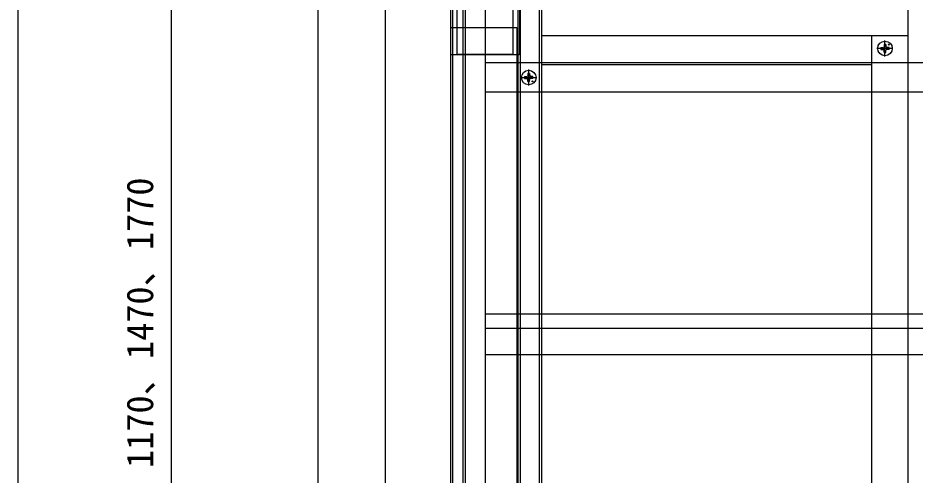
# Model space of a CAD drawing. Units: millimetres, scale not verified. Extents: x -875 to 875, y -1304 to 1296.
# Drawn here: x -875 to -381.4, y -787.5 to -536.2 of the extents above; entities that cross this region are included whole.
import ezdxf
from ezdxf.enums import TextEntityAlignment as Align

# ---------------------------------------------------------------- set-up
doc = ezdxf.new("R2010")
doc.units = ezdxf.units.MM
doc.header["$LTSCALE"] = 8
for name, color, linetype in [('0-4_YKK_12', 2, 'Continuous'), ('0-5_YKK_13', 4, 'Continuous'), ('0-6_YKK_D', 6, 'Continuous'), ('0-7_YKK_ZWAK', 7, 'Continuous')]:
    doc.layers.add(name, color=color, linetype=linetype)
doc.styles.add('ＭＳ ゴシック', font='')
doc.styles.get('ＭＳ ゴシック').set_extended_font_data('MS Gothic')

msp = doc.modelspace()

# ---------------------------------------------------------------- linework, layer by layer
at = {"layer": '0-4_YKK_12'}
for p, q in [((-672.969, -256.984), (-672.969, -1048.484)), ((-709.969, -410.984), (-709.969, -963.484)), ((-635.969, -413.984), (-635.969, -960.484)), ((-630.269, -413.984), (-630.269, -960.484)), ((-628.969, -413.984), (-628.969, -960.484)), ((-599.969, -413.984), (-599.969, -924.984)), ((-598.769, -413.984), (-598.769, -924.984)), ((-588.169, -413.984), (-588.169, -924.984)), ((-586.969, -413.984), (-586.969, -924.984)), ((-385.469, -416.484), (-385.469, -924.984)), ((-636.969, -541.484), (-600.469, -541.484)), ((-405.469, -545.984), (-586.969, -545.984)), ((-385.469, -545.984), (-405.469, -545.984)), ((-405.469, -545.984), (-405.469, -924.984)), ((-405.469, -560.984), (-586.969, -560.984)), ((-405.469, -561.984), (-586.969, -561.984))]:
    msp.add_line(p, q, dxfattribs=at)
for points in [[(-636.969, -410.984), (-636.969, -963.484), (-709.969, -963.484)], [(-600.469, -541.484), (-600.469, -556.484), (-600.469, -858.484)]]:
    msp.add_lwpolyline(points, dxfattribs=at)
at = {"layer": '0-5_YKK_13'}
for p, q in [((-617.969, -415.984), (-617.969, -944.484)), ((-599.119, -451.984), (-599.119, -555.984)), ((-633.619, -515.484), (-633.619, -556.484)), ((-602.619, -556.484), (-602.619, -515.484)), ((-400.214, -552.484), (-399.106, -552.465)), ((-399.106, -552.465), (-398.589, -552.365)), ((-398.488, -551.847), (-398.589, -552.365)), ((-398.469, -550.74), (-398.488, -551.847)), ((-397.969, -557.384), (-397.969, -548.584)), ((-397.469, -550.74), (-397.45, -551.847)), ((-397.45, -551.847), (-397.349, -552.365)), ((-396.832, -552.465), (-397.349, -552.365)), ((-395.724, -552.484), (-396.832, -552.465)), ((-599.619, -556.484), (-636.969, -556.484)), ((-633.619, -556.184), (-602.619, -556.184)), ((-393.569, -552.984), (-402.369, -552.984)), ((-400.214, -553.484), (-399.106, -553.504)), ((-399.106, -553.504), (-398.589, -553.604)), ((-398.488, -554.122), (-398.589, -553.604)), ((-398.469, -555.229), (-398.488, -554.122)), ((-397.469, -555.229), (-397.45, -554.122)), ((-397.45, -554.122), (-397.349, -553.604)), ((-396.832, -553.504), (-397.349, -553.604)), ((-395.724, -553.484), (-396.832, -553.504)), ((-600.469, -560.984), (-617.969, -560.984)), ((-594.469, -566.74), (-594.488, -567.847)), ((-593.969, -573.384), (-593.969, -564.584)), ((-593.469, -566.74), (-593.45, -567.847)), ((-598.369, -568.984), (-589.569, -568.984)), ((-596.214, -568.484), (-595.106, -568.465)), ((-596.214, -569.484), (-595.106, -569.504)), ((-595.106, -568.465), (-594.589, -568.365)), ((-595.106, -569.504), (-594.589, -569.604)), ((-594.488, -567.847), (-594.589, -568.365)), ((-594.488, -570.122), (-594.589, -569.604)), ((-594.469, -571.229), (-594.488, -570.122)), ((-593.469, -571.229), (-593.45, -570.122)), ((-593.45, -567.847), (-593.349, -568.365)), ((-593.45, -570.122), (-593.349, -569.604)), ((-592.832, -568.465), (-593.349, -568.365)), ((-592.832, -569.504), (-593.349, -569.604)), ((-591.724, -568.484), (-592.832, -568.465)), ((-591.724, -569.484), (-592.832, -569.504)), ((-600.469, -576.984), (-617.969, -576.984)), ((-600.469, -698.984), (-617.969, -698.984)), ((-600.469, -706.984), (-617.969, -706.984)), ((-600.469, -721.484), (-617.969, -721.484))]:
    msp.add_line(p, q, dxfattribs=at)
for points in [[(472.031, -560.984), (456.531, -560.984), (-600.469, -560.984)], [(472.031, -576.984), (456.531, -576.984), (-600.469, -576.984)], [(472.031, -698.984), (456.531, -698.984), (-600.469, -698.984)], [(472.031, -706.984), (456.531, -706.984), (-600.469, -706.984)], [(472.031, -721.484), (456.531, -721.484), (-600.469, -721.484)]]:
    msp.add_lwpolyline(points, dxfattribs=at)
for centre, radius in [((-397.969, -552.984), 4), ((-395.848, -550.863), 0.3), ((-593.969, -568.984), 4), ((-591.848, -571.106), 0.3)]:
    msp.add_circle(centre, radius, dxfattribs=at)
for centre, radius, start, end in [((-397.969, -552.984), 2.3, 167.44414, 192.55586), ((-397.969, -552.984), 2.3, 77.44414, 102.55586), ((-397.969, -552.984), 2.3, 347.44414, 12.55586), ((-599.619, -555.984), 0.5, 270, 0), ((-397.969, -552.984), 2.3, 257.44414, 282.55586), ((-593.969, -568.984), 2.3, 77.44414, 102.55586), ((-593.969, -568.984), 2.3, 167.44414, 192.55586), ((-593.969, -568.984), 2.3, 257.44414, 282.55586), ((-593.969, -568.984), 2.3, 347.44414, 12.55586)]:
    msp.add_arc(centre, radius, start, end, dxfattribs=at)
at = {"layer": '0-6_YKK_D'}
msp.add_line((-790.469, -1000.984), (-790.469, -400.984), dxfattribs=at)
at = {"layer": '0-7_YKK_ZWAK'}
msp.add_line((-875, 1245.8), (-875, -1304.2), dxfattribs=at)

# ---------------------------------------------------------------- texts
at = {"layer": '0-6_YKK_D', "style": 'ＭＳ ゴシック'}
msp.add_text('D＝870、1170、1470、1770', height=14.66, rotation=90, dxfattribs=at).set_placement((-796.196, -863.484), align=Align.BOTTOM_LEFT)

doc.saveas('drawing.dxf')
